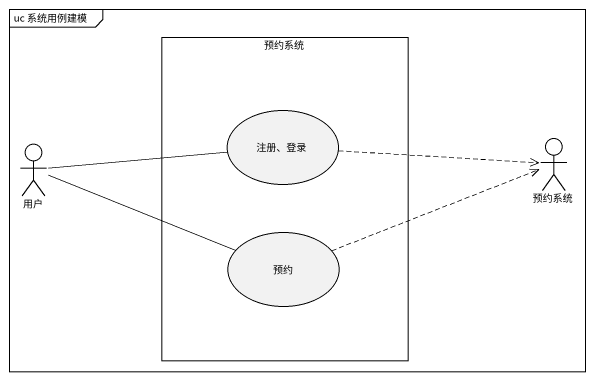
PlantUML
@startuml
mainframe uc 系统用例建模
rectangle 预约系统 {
  usecase "注册、登录" as 注册_登录
  usecase 预约
}
actor "预约系统" as 预约系统_2
actor 用户
注册_登录 .right.> 预约系统_2
用户 -right- 注册_登录
用户 -right- 预约
预约 .right.> 预约系统_2
@enduml
